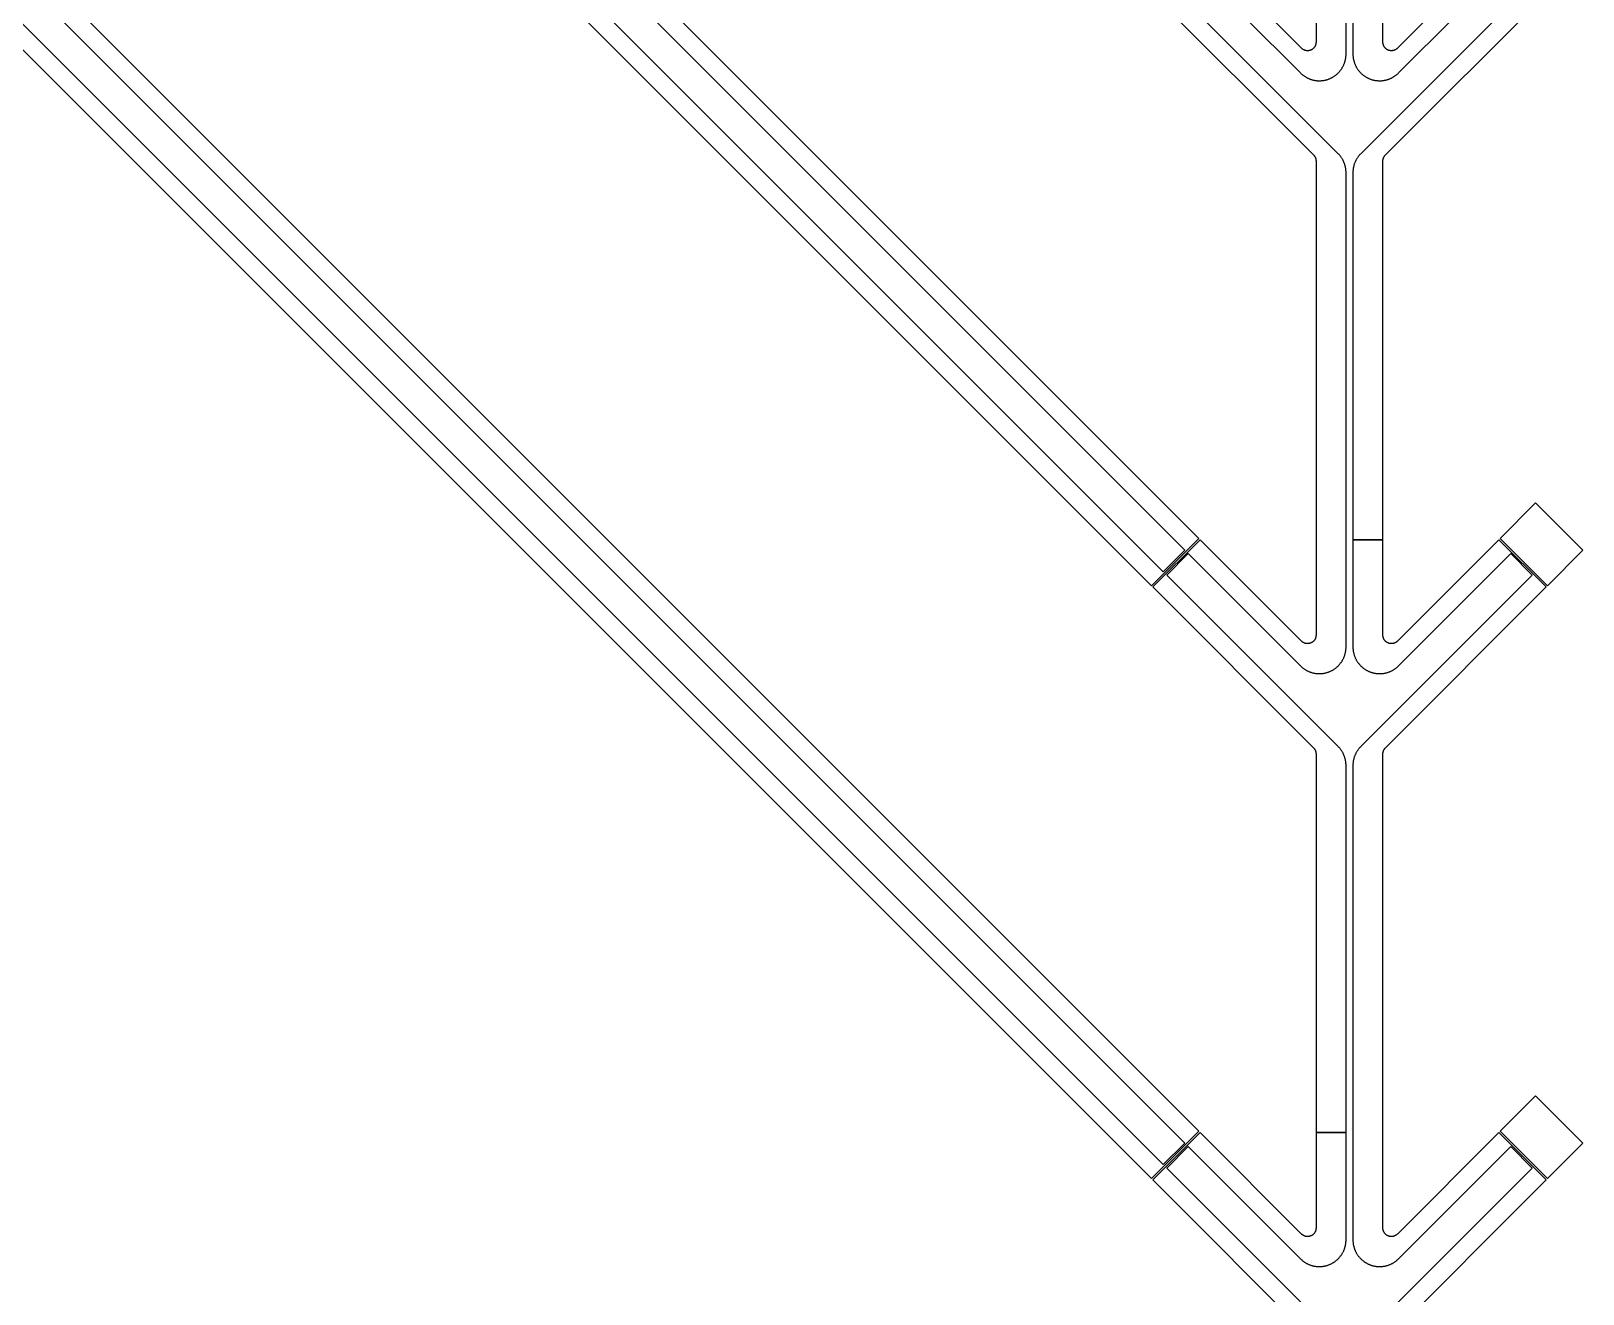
# Model space of a CAD drawing. Extents: x -3500 to 3500, y -3500 to 3500.
# Drawn here: x 1864 to 2789, y -1897 to -1144 of the extents above; entities that cross this region are included whole.
import ezdxf

# ---------------------------------------------------------------- set-up
doc = ezdxf.new("R2010")
doc.units = 0

# ---------------------------------------------------------------- blocks, each defined once
blk = doc.blocks.new('DXF_TOP_Kantele_S18W11')
at = {"layer": 'Feedline'}
for points in [[(-1888.14, 2591.927), (2531.913, -1828.126), (2560.126, -1799.913), (-1859.927, 2620.14), (-1867.634, 2612.433), (2551.783, -1806.984), (2538.984, -1819.783), (-1880.433, 2599.634)], [(-1534.587, 2591.927), (2531.913, -1474.573), (2560.126, -1446.36), (-1506.374, 2620.14), (-1514.081, 2612.433), (2551.783, -1453.431), (2538.984, -1466.23), (-1526.88, 2599.634)], [(2739.874, -1446.36), (2768.087, -1474.573), (2789.229, -1453.431), (2761.016, -1425.218)], [(2739.874, -1799.913), (2768.087, -1828.126), (2789.229, -1806.984), (2761.016, -1778.771)]]:
    blk.add_lwpolyline(points, close=True, dxfattribs=at)
for points in [[(2630.05, -867.694), (2630.05, -1150.538), (2630.046, -1150.74), (2630.034, -1150.941), (2630.014, -1151.141), (2629.985, -1151.343), (2629.95, -1151.54), (2629.906, -1151.737), (2629.854, -1151.931), (2629.794, -1152.124), (2629.727, -1152.317), (2629.652, -1152.504), (2629.568, -1152.69), (2629.481, -1152.866), (2629.384, -1153.044), (2629.281, -1153.217), (2629.17, -1153.385), (2629.054, -1153.55), (2628.93, -1153.709), (2628.801, -1153.863), (2628.664, -1154.012), (2628.523, -1154.156), (2628.375, -1154.294), (2628.223, -1154.426), (2628.065, -1154.551), (2627.903, -1154.67), (2627.735, -1154.783), (2627.562, -1154.89), (2627.388, -1154.988), (2627.209, -1155.079), (2627.025, -1155.164), (2626.839, -1155.242), (2626.649, -1155.311), (2626.457, -1155.373), (2626.264, -1155.427), (2626.068, -1155.474), (2625.87, -1155.512), (2625.669, -1155.544), (2625.47, -1155.566), (2625.266, -1155.581), (2625.067, -1155.587), (2624.866, -1155.586), (2624.664, -1155.577), (2624.464, -1155.56), (2624.26, -1155.533), (2624.06, -1155.499), (2623.867, -1155.459), (2623.671, -1155.41), (2623.478, -1155.353), (2623.287, -1155.288), (2623.098, -1155.216), (2622.913, -1155.137), (2622.731, -1155.05), (2622.552, -1154.955), (2622.375, -1154.851), (2622.208, -1154.746), (2622.042, -1154.631), (2621.881, -1154.51), (2621.726, -1154.382), (2621.574, -1154.249), (2621.429, -1154.109), (2560.905, -1093.584)], [(2532.691, -1121.798), (2628.572, -1217.678), (2628.71, -1217.822), (2628.84, -1217.969), (2628.966, -1218.122), (2629.086, -1218.281), (2629.199, -1218.443), (2629.306, -1218.61), (2629.406, -1218.781), (2629.5, -1218.956), (2629.586, -1219.134), (2629.665, -1219.316), (2629.738, -1219.501), (2629.803, -1219.688), (2629.86, -1219.877), (2629.911, -1220.069), (2629.953, -1220.263), (2629.987, -1220.458), (2630.015, -1220.655), (2630.035, -1220.852), (2630.046, -1221.051), (2630.05, -1221.248), (2630.05, -1504.091), (2630.046, -1504.293), (2630.034, -1504.494), (2630.014, -1504.695), (2629.985, -1504.897), (2629.95, -1505.093), (2629.906, -1505.29), (2629.854, -1505.485), (2629.794, -1505.678), (2629.727, -1505.87), (2629.652, -1506.057), (2629.568, -1506.244), (2629.481, -1506.42), (2629.384, -1506.597), (2629.281, -1506.77), (2629.17, -1506.938), (2629.054, -1507.103), (2628.93, -1507.262), (2628.801, -1507.417), (2628.664, -1507.565), (2628.523, -1507.71), (2628.375, -1507.847), (2628.223, -1507.979), (2628.065, -1508.105), (2627.903, -1508.224), (2627.735, -1508.336), (2627.562, -1508.443), (2627.388, -1508.541), (2627.209, -1508.633), (2627.025, -1508.718), (2626.839, -1508.795), (2626.649, -1508.864), (2626.457, -1508.926), (2626.264, -1508.98), (2626.068, -1509.027), (2625.87, -1509.066), (2625.664, -1509.097), (2625.47, -1509.12), (2625.266, -1509.134), (2625.067, -1509.141), (2624.866, -1509.139), (2624.664, -1509.13), (2624.464, -1509.113), (2624.26, -1509.087), (2624.06, -1509.053), (2623.867, -1509.013), (2623.671, -1508.963), (2623.478, -1508.907), (2623.287, -1508.842), (2623.098, -1508.769), (2622.913, -1508.69), (2622.731, -1508.603), (2622.552, -1508.508), (2622.379, -1508.408), (2622.208, -1508.3), (2622.042, -1508.184), (2621.881, -1508.063), (2621.726, -1507.936), (2621.574, -1507.802), (2621.429, -1507.663), (2560.905, -1447.138), (2532.691, -1475.351), (2628.572, -1571.231), (2628.71, -1571.375), (2628.84, -1571.523), (2628.966, -1571.675), (2629.086, -1571.834), (2629.199, -1571.996), (2629.306, -1572.163), (2629.406, -1572.335), (2629.5, -1572.509), (2629.586, -1572.688), (2629.665, -1572.87), (2629.738, -1573.054), (2629.803, -1573.242), (2629.86, -1573.431), (2629.911, -1573.623), (2629.953, -1573.816), (2629.987, -1574.012), (2630.015, -1574.208), (2630.035, -1574.406), (2630.046, -1574.605), (2630.05, -1574.801), (2630.05, -1800.691), (2647.95, -1800.691), (2647.95, -1581.802), (2647.946, -1581.454), (2647.935, -1581.105), (2647.916, -1580.752), (2647.889, -1580.411), (2647.855, -1580.065), (2647.813, -1579.721), (2647.765, -1579.376), (2647.708, -1579.033), (2647.644, -1578.691), (2647.572, -1578.35), (2647.492, -1578.011), (2647.406, -1577.672), (2647.312, -1577.337), (2647.21, -1577.003), (2647.104, -1576.675), (2646.984, -1576.338), (2646.865, -1576.021), (2646.736, -1575.698), (2646.599, -1575.378), (2646.456, -1575.061), (2646.305, -1574.747), (2646.148, -1574.437), (2645.984, -1574.13), (2645.813, -1573.827), (2645.636, -1573.528), (2645.452, -1573.232), (2645.262, -1572.941), (2645.065, -1572.654), (2644.863, -1572.371), (2644.654, -1572.092), (2644.439, -1571.818), (2644.219, -1571.549), (2643.991, -1571.285), (2643.759, -1571.027), (2643.522, -1570.773), (2643.278, -1570.523), (2541.035, -1468.28), (2553.833, -1455.481), (2620.721, -1522.369), (2620.976, -1522.618), (2621.234, -1522.86), (2621.498, -1523.096), (2621.768, -1523.327), (2622.043, -1523.551), (2622.326, -1523.773), (2622.606, -1523.982), (2622.899, -1524.19), (2623.188, -1524.386), (2623.486, -1524.579), (2623.788, -1524.764), (2624.099, -1524.946), (2624.403, -1525.116), (2624.717, -1525.282), (2625.034, -1525.44), (2625.355, -1525.591), (2625.684, -1525.737), (2626.006, -1525.872), (2626.336, -1526.001), (2626.669, -1526.124), (2627.005, -1526.239), (2627.342, -1526.346), (2627.682, -1526.446), (2628.025, -1526.538), (2628.368, -1526.622), (2628.714, -1526.699), (2629.062, -1526.769), (2629.411, -1526.83), (2629.762, -1526.883), (2630.114, -1526.929), (2630.466, -1526.967), (2630.82, -1526.997), (2631.174, -1527.02), (2631.529, -1527.034), (2631.881, -1527.041), (2632.236, -1527.04), (2632.595, -1527.03), (2632.945, -1527.013), (2633.299, -1526.988), (2633.652, -1526.955), (2634.004, -1526.915), (2634.355, -1526.867), (2634.705, -1526.81), (2635.053, -1526.746), (2635.401, -1526.674), (2635.746, -1526.595), (2636.09, -1526.508), (2636.432, -1526.413), (2636.771, -1526.311), (2637.108, -1526.201), (2637.443, -1526.084), (2637.775, -1525.959), (2638.104, -1525.827), (2638.43, -1525.688), (2638.753, -1525.542), (2639.072, -1525.387), (2639.388, -1525.227), (2639.701, -1525.059), (2640.009, -1524.885), (2640.314, -1524.703), (2640.614, -1524.515), (2640.915, -1524.317), (2641.202, -1524.119), (2641.494, -1523.907), (2641.772, -1523.697), (2642.049, -1523.477), (2642.323, -1523.251), (2642.591, -1523.018), (2642.853, -1522.779), (2643.11, -1522.535), (2643.361, -1522.286), (2643.608, -1522.031), (2643.848, -1521.77), (2644.082, -1521.503), (2644.31, -1521.232), (2644.533, -1520.956), (2644.749, -1520.676), (2644.959, -1520.39), (2645.163, -1520.1), (2645.359, -1519.805), (2645.55, -1519.506), (2645.734, -1519.203), (2645.91, -1518.896), (2646.081, -1518.584), (2646.243, -1518.269), (2646.4, -1517.95), (2646.548, -1517.63), (2646.69, -1517.305), (2646.825, -1516.976), (2646.952, -1516.645), (2647.072, -1516.312), (2647.183, -1515.975), (2647.289, -1515.637), (2647.386, -1515.296), (2647.475, -1514.953), (2647.557, -1514.608), (2647.632, -1514.261), (2647.699, -1513.913), (2647.758, -1513.563), (2647.808, -1513.212), (2647.851, -1512.86), (2647.887, -1512.508), (2647.914, -1512.154), (2647.934, -1511.8), (2647.946, -1511.446), (2647.95, -1511.091), (2647.95, -1228.249), (2647.946, -1227.901), (2647.935, -1227.552), (2647.916, -1227.199), (2647.889, -1226.858), (2647.855, -1226.512), (2647.813, -1226.167), (2647.765, -1225.823), (2647.708, -1225.479), (2647.644, -1225.137), (2647.572, -1224.797), (2647.492, -1224.458), (2647.406, -1224.118), (2647.312, -1223.783), (2647.21, -1223.449), (2647.101, -1223.116), (2646.984, -1222.784), (2646.865, -1222.468), (2646.736, -1222.145), (2646.599, -1221.825), (2646.456, -1221.508), (2646.305, -1221.194), (2646.148, -1220.884), (2645.984, -1220.577), (2645.813, -1220.274), (2645.636, -1219.974), (2645.452, -1219.679), (2645.262, -1219.387), (2645.065, -1219.1), (2644.863, -1218.818), (2644.654, -1218.538), (2644.439, -1218.265), (2644.219, -1217.996), (2643.991, -1217.732), (2643.759, -1217.473), (2643.522, -1217.219), (2643.278, -1216.97), (2541.035, -1114.727)], [(2553.833, -1101.928), (2620.721, -1168.816), (2620.976, -1169.064), (2621.234, -1169.306), (2621.498, -1169.542), (2621.768, -1169.774), (2622.043, -1169.998), (2622.326, -1170.22), (2622.606, -1170.428), (2622.899, -1170.636), (2623.188, -1170.832), (2623.486, -1171.025), (2623.788, -1171.211), (2624.099, -1171.393), (2624.403, -1171.562), (2624.717, -1171.728), (2625.034, -1171.886), (2625.355, -1172.038), (2625.684, -1172.184), (2626.006, -1172.319), (2626.336, -1172.448), (2626.669, -1172.571), (2627.005, -1172.686), (2627.342, -1172.792), (2627.682, -1172.892), (2628.025, -1172.985), (2628.368, -1173.069), (2628.714, -1173.146), (2629.062, -1173.215), (2629.411, -1173.277), (2629.762, -1173.33), (2630.114, -1173.376), (2630.466, -1173.414), (2630.82, -1173.444), (2631.174, -1173.466), (2631.529, -1173.481), (2631.881, -1173.487), (2632.236, -1173.486), (2632.595, -1173.477), (2632.945, -1173.46), (2633.299, -1173.435), (2633.652, -1173.402), (2634.004, -1173.361), (2634.355, -1173.314), (2634.705, -1173.257), (2635.053, -1173.193), (2635.401, -1173.121), (2635.746, -1173.041), (2636.09, -1172.955), (2636.432, -1172.86), (2636.771, -1172.757), (2637.108, -1172.648), (2637.443, -1172.53), (2637.775, -1172.405), (2638.104, -1172.274), (2638.43, -1172.134), (2638.753, -1171.988), (2639.072, -1171.834), (2639.388, -1171.674), (2639.701, -1171.506), (2640.009, -1171.331), (2640.314, -1171.149), (2640.614, -1170.962), (2640.915, -1170.763), (2641.202, -1170.565), (2641.494, -1170.354), (2641.772, -1170.143), (2642.049, -1169.923), (2642.323, -1169.697), (2642.591, -1169.465), (2642.853, -1169.226), (2643.11, -1168.982), (2643.361, -1168.732), (2643.608, -1168.477), (2643.848, -1168.217), (2644.082, -1167.95), (2644.31, -1167.679), (2644.533, -1167.403), (2644.749, -1167.122), (2644.959, -1166.837), (2645.163, -1166.546), (2645.359, -1166.252), (2645.55, -1165.953), (2645.734, -1165.649), (2645.91, -1165.342), (2646.081, -1165.031), (2646.243, -1164.715), (2646.4, -1164.397), (2646.548, -1164.076), (2646.69, -1163.751), (2646.825, -1163.423), (2646.952, -1163.092), (2647.072, -1162.758), (2647.183, -1162.422), (2647.289, -1162.083), (2647.386, -1161.742), (2647.475, -1161.399), (2647.557, -1161.054), (2647.632, -1160.707), (2647.699, -1160.359), (2647.758, -1160.009), (2647.808, -1159.658), (2647.851, -1159.306), (2647.887, -1158.955), (2647.914, -1158.601), (2647.934, -1158.247), (2647.946, -1157.893), (2647.95, -1157.538), (2647.95, -874.695)], [(2739.095, -1093.584), (2678.57, -1154.11), (2678.426, -1154.249), (2678.274, -1154.382), (2678.119, -1154.51), (2677.957, -1154.632), (2677.792, -1154.746), (2677.621, -1154.854), (2677.447, -1154.956), (2677.268, -1155.05), (2677.087, -1155.137), (2676.902, -1155.216), (2676.713, -1155.288), (2676.522, -1155.353), (2676.329, -1155.41), (2676.133, -1155.459), (2675.935, -1155.5), (2675.737, -1155.533), (2675.536, -1155.56), (2675.333, -1155.577), (2675.133, -1155.586), (2674.932, -1155.587), (2674.731, -1155.581), (2674.53, -1155.566), (2674.329, -1155.544), (2674.13, -1155.512), (2673.932, -1155.474), (2673.736, -1155.427), (2673.542, -1155.373), (2673.351, -1155.311), (2673.161, -1155.242), (2672.975, -1155.164), (2672.791, -1155.079), (2672.612, -1154.988), (2672.437, -1154.889), (2672.265, -1154.783), (2672.097, -1154.67), (2671.935, -1154.551), (2671.777, -1154.425), (2671.625, -1154.294), (2671.477, -1154.156), (2671.336, -1154.012), (2671.198, -1153.861), (2671.07, -1153.709), (2670.946, -1153.55), (2670.83, -1153.385), (2670.719, -1153.217), (2670.616, -1153.044), (2670.519, -1152.866), (2670.43, -1152.685), (2670.347, -1152.502), (2670.272, -1152.315), (2670.205, -1152.124), (2670.146, -1151.931), (2670.094, -1151.737), (2670.05, -1151.54), (2670.015, -1151.341), (2669.986, -1151.141), (2669.966, -1150.941), (2669.954, -1150.74), (2669.95, -1150.538), (2669.95, -867.694)], [(2652.05, -874.695), (2652.05, -1157.538), (2652.054, -1157.893), (2652.066, -1158.247), (2652.086, -1158.601), (2652.113, -1158.955), (2652.149, -1159.306), (2652.192, -1159.658), (2652.242, -1160.009), (2652.301, -1160.359), (2652.368, -1160.707), (2652.443, -1161.054), (2652.525, -1161.399), (2652.614, -1161.742), (2652.711, -1162.083), (2652.817, -1162.422), (2652.928, -1162.758), (2653.048, -1163.092), (2653.175, -1163.423), (2653.31, -1163.751), (2653.452, -1164.076), (2653.6, -1164.397), (2653.757, -1164.715), (2653.92, -1165.033), (2654.09, -1165.342), (2654.266, -1165.649), (2654.45, -1165.953), (2654.641, -1166.252), (2654.837, -1166.546), (2655.041, -1166.837), (2655.251, -1167.122), (2655.472, -1167.408), (2655.69, -1167.679), (2655.918, -1167.95), (2656.152, -1168.217), (2656.392, -1168.477), (2656.639, -1168.732), (2656.89, -1168.982), (2657.147, -1169.226), (2657.409, -1169.465), (2657.677, -1169.697), (2657.951, -1169.923), (2658.228, -1170.143), (2658.511, -1170.358), (2658.798, -1170.565), (2659.09, -1170.767), (2659.386, -1170.962), (2659.686, -1171.149), (2659.995, -1171.333), (2660.299, -1171.506), (2660.612, -1171.674), (2660.928, -1171.834), (2661.247, -1171.988), (2661.574, -1172.136), (2661.896, -1172.274), (2662.225, -1172.405), (2662.557, -1172.53), (2662.892, -1172.648), (2663.229, -1172.757), (2663.57, -1172.86), (2663.91, -1172.955), (2664.254, -1173.041), (2664.599, -1173.121), (2664.947, -1173.193), (2665.296, -1173.257), (2665.645, -1173.314), (2665.996, -1173.361), (2666.348, -1173.402), (2666.701, -1173.435), (2667.059, -1173.46), (2667.409, -1173.477), (2667.764, -1173.486), (2668.119, -1173.487), (2668.473, -1173.481), (2668.826, -1173.466), (2669.18, -1173.444), (2669.534, -1173.414), (2669.886, -1173.376), (2670.238, -1173.33), (2670.594, -1173.276), (2670.938, -1173.215), (2671.291, -1173.145), (2671.632, -1173.069), (2671.976, -1172.985), (2672.319, -1172.892), (2672.658, -1172.792), (2672.996, -1172.685), (2673.331, -1172.571), (2673.664, -1172.448), (2673.994, -1172.319), (2674.329, -1172.178), (2674.645, -1172.038), (2674.966, -1171.886), (2675.283, -1171.727), (2675.597, -1171.562), (2675.906, -1171.391), (2676.212, -1171.211), (2676.522, -1171.02), (2676.812, -1170.832), (2677.105, -1170.633), (2677.395, -1170.428), (2677.679, -1170.216), (2677.958, -1169.998), (2678.232, -1169.774), (2678.503, -1169.541), (2678.766, -1169.306), (2679.024, -1169.064), (2679.279, -1168.816), (2746.167, -1101.928)], [(2758.965, -1114.727), (2656.722, -1216.97), (2656.478, -1217.219), (2656.241, -1217.473), (2656.009, -1217.732), (2655.781, -1217.996), (2655.561, -1218.265), (2655.346, -1218.538), (2655.137, -1218.818), (2654.935, -1219.1), (2654.738, -1219.387), (2654.548, -1219.679), (2654.364, -1219.974), (2654.182, -1220.283), (2654.016, -1220.577), (2653.852, -1220.884), (2653.695, -1221.194), (2653.544, -1221.508), (2653.401, -1221.825), (2653.264, -1222.145), (2653.135, -1222.468), (2653.012, -1222.793), (2652.896, -1223.122), (2652.788, -1223.455), (2652.686, -1223.789), (2652.592, -1224.124), (2652.506, -1224.466), (2652.427, -1224.802), (2652.355, -1225.142), (2652.291, -1225.485), (2652.234, -1225.83), (2652.186, -1226.175), (2652.145, -1226.512), (2652.111, -1226.858), (2652.084, -1227.205), (2652.065, -1227.553), (2652.054, -1227.901), (2652.05, -1228.249), (2652.05, -1447.138), (2669.95, -1447.138), (2669.95, -1221.248), (2669.954, -1221.05), (2669.965, -1220.852), (2669.985, -1220.655), (2670.013, -1220.458), (2670.047, -1220.263), (2670.089, -1220.069), (2670.14, -1219.877), (2670.197, -1219.688), (2670.262, -1219.501), (2670.335, -1219.316), (2670.414, -1219.134), (2670.501, -1218.956), (2670.594, -1218.781), (2670.694, -1218.61), (2670.801, -1218.443), (2670.915, -1218.281), (2671.034, -1218.122), (2671.16, -1217.968), (2671.291, -1217.821), (2671.428, -1217.678), (2767.309, -1121.798)], [(2671.428, -1924.785), (2767.309, -1828.905), (2739.095, -1800.691), (2678.57, -1861.217), (2678.426, -1861.356), (2678.274, -1861.489), (2678.119, -1861.616), (2677.957, -1861.739), (2677.792, -1861.853), (2677.621, -1861.961), (2677.447, -1862.062), (2677.268, -1862.157), (2677.087, -1862.244), (2676.902, -1862.323), (2676.713, -1862.395), (2676.522, -1862.46), (2676.329, -1862.517), (2676.133, -1862.566), (2675.935, -1862.607), (2675.737, -1862.64), (2675.536, -1862.666), (2675.333, -1862.684), (2675.133, -1862.693), (2674.932, -1862.694), (2674.731, -1862.688), (2674.53, -1862.673), (2674.329, -1862.65), (2674.13, -1862.619), (2673.932, -1862.581), (2673.736, -1862.534), (2673.542, -1862.48), (2673.351, -1862.417), (2673.161, -1862.348), (2672.975, -1862.271), (2672.791, -1862.186), (2672.612, -1862.094), (2672.437, -1861.995), (2672.265, -1861.89), (2672.097, -1861.777), (2671.935, -1861.658), (2671.777, -1861.532), (2671.625, -1861.4), (2671.477, -1861.263), (2671.336, -1861.119), (2671.198, -1860.968), (2671.07, -1860.815), (2670.946, -1860.656), (2670.83, -1860.492), (2670.719, -1860.324), (2670.616, -1860.15), (2670.519, -1859.973), (2670.43, -1859.792), (2670.347, -1859.609), (2670.272, -1859.421), (2670.205, -1859.231), (2670.146, -1859.038), (2670.094, -1858.843), (2670.05, -1858.646), (2670.015, -1858.448), (2669.986, -1858.248), (2669.966, -1858.048), (2669.954, -1857.846), (2669.95, -1857.646), (2669.95, -1574.801), (2669.954, -1574.604), (2669.965, -1574.406), (2669.985, -1574.208), (2670.013, -1574.012), (2670.047, -1573.816), (2670.089, -1573.623), (2670.14, -1573.431), (2670.197, -1573.242), (2670.262, -1573.054), (2670.335, -1572.87), (2670.414, -1572.688), (2670.501, -1572.509), (2670.594, -1572.335), (2670.694, -1572.163), (2670.801, -1571.996), (2670.915, -1571.834), (2671.034, -1571.675), (2671.16, -1571.522), (2671.291, -1571.374), (2671.428, -1571.231), (2767.309, -1475.351), (2739.095, -1447.138), (2678.57, -1507.664), (2678.426, -1507.802), (2678.274, -1507.936), (2678.119, -1508.063), (2677.957, -1508.185), (2677.792, -1508.3), (2677.621, -1508.408), (2677.447, -1508.509), (2677.268, -1508.603), (2677.087, -1508.69), (2676.902, -1508.769), (2676.713, -1508.842), (2676.522, -1508.907), (2676.329, -1508.963), (2676.133, -1509.013), (2675.935, -1509.054), (2675.737, -1509.087), (2675.536, -1509.113), (2675.333, -1509.13), (2675.133, -1509.139), (2674.932, -1509.141), (2674.731, -1509.134), (2674.53, -1509.12), (2674.329, -1509.097), (2674.13, -1509.066), (2673.932, -1509.027), (2673.736, -1508.98), (2673.542, -1508.926), (2673.351, -1508.864), (2673.161, -1508.795), (2672.975, -1508.718), (2672.791, -1508.633), (2672.612, -1508.541), (2672.437, -1508.442), (2672.265, -1508.336), (2672.097, -1508.224), (2671.935, -1508.105), (2671.777, -1507.978), (2671.625, -1507.847), (2671.477, -1507.71), (2671.336, -1507.565), (2671.198, -1507.415), (2671.07, -1507.262), (2670.946, -1507.103), (2670.83, -1506.938), (2670.719, -1506.77), (2670.616, -1506.597), (2670.519, -1506.42), (2670.43, -1506.239), (2670.347, -1506.055), (2670.272, -1505.868), (2670.205, -1505.678), (2670.146, -1505.485), (2670.094, -1505.29), (2670.05, -1505.093), (2670.015, -1504.895), (2669.986, -1504.695), (2669.966, -1504.494), (2669.954, -1504.293), (2669.95, -1504.091), (2669.95, -1447.138), (2652.05, -1447.138), (2652.05, -1511.091), (2652.054, -1511.446), (2652.066, -1511.8), (2652.086, -1512.154), (2652.113, -1512.508), (2652.149, -1512.86), (2652.192, -1513.212), (2652.242, -1513.563), (2652.301, -1513.913), (2652.368, -1514.261), (2652.443, -1514.608), (2652.525, -1514.953), (2652.614, -1515.296), (2652.711, -1515.637), (2652.817, -1515.975), (2652.928, -1516.312), (2653.048, -1516.645), (2653.175, -1516.976), (2653.31, -1517.305), (2653.452, -1517.63), (2653.6, -1517.95), (2653.757, -1518.269), (2653.92, -1518.586), (2654.09, -1518.896), (2654.266, -1519.203), (2654.45, -1519.506), (2654.641, -1519.805), (2654.837, -1520.1), (2655.041, -1520.39), (2655.251, -1520.676), (2655.472, -1520.961), (2655.69, -1521.232), (2655.918, -1521.503), (2656.152, -1521.77), (2656.392, -1522.031), (2656.639, -1522.286), (2656.89, -1522.535), (2657.147, -1522.779), (2657.409, -1523.018), (2657.677, -1523.251), (2657.951, -1523.477), (2658.228, -1523.697), (2658.511, -1523.911), (2658.798, -1524.119), (2659.09, -1524.321), (2659.386, -1524.515), (2659.686, -1524.703), (2659.995, -1524.887), (2660.299, -1525.059), (2660.612, -1525.227), (2660.928, -1525.387), (2661.247, -1525.542), (2661.574, -1525.69), (2661.896, -1525.827), (2662.225, -1525.959), (2662.557, -1526.084), (2662.892, -1526.201), (2663.229, -1526.311), (2663.57, -1526.413), (2663.91, -1526.508), (2664.254, -1526.595), (2664.599, -1526.674), (2664.947, -1526.746), (2665.296, -1526.81), (2665.645, -1526.867), (2665.996, -1526.915), (2666.348, -1526.955), (2666.701, -1526.988), (2667.059, -1527.013), (2667.409, -1527.03), (2667.764, -1527.04), (2668.119, -1527.041), (2668.473, -1527.034), (2668.826, -1527.02), (2669.18, -1526.997), (2669.534, -1526.967), (2669.886, -1526.929), (2670.238, -1526.883), (2670.594, -1526.829), (2670.938, -1526.769), (2671.291, -1526.698), (2671.632, -1526.622), (2671.976, -1526.538), (2672.319, -1526.446), (2672.658, -1526.346), (2672.996, -1526.238), (2673.331, -1526.124), (2673.664, -1526.001), (2673.994, -1525.872), (2674.329, -1525.731), (2674.645, -1525.591), (2674.966, -1525.44), (2675.283, -1525.281), (2675.597, -1525.116), (2675.906, -1524.944), (2676.212, -1524.764), (2676.522, -1524.574), (2676.812, -1524.386), (2677.105, -1524.187), (2677.395, -1523.982), (2677.679, -1523.769), (2677.958, -1523.551), (2678.232, -1523.327), (2678.503, -1523.095), (2678.766, -1522.86), (2679.024, -1522.618), (2679.279, -1522.369), (2746.167, -1455.481), (2758.965, -1468.28), (2656.722, -1570.523), (2656.478, -1570.773), (2656.241, -1571.027), (2656.009, -1571.285), (2655.781, -1571.549), (2655.561, -1571.818), (2655.346, -1572.092), (2655.137, -1572.371), (2654.935, -1572.654), (2654.738, -1572.941), (2654.548, -1573.232), (2654.364, -1573.528), (2654.187, -1573.827), (2654.016, -1574.13), (2653.852, -1574.437), (2653.695, -1574.747), (2653.544, -1575.061), (2653.401, -1575.378), (2653.264, -1575.698), (2653.135, -1576.021), (2653.012, -1576.347), (2652.896, -1576.675), (2652.788, -1577.009), (2652.686, -1577.343), (2652.592, -1577.678), (2652.506, -1578.019), (2652.427, -1578.355), (2652.355, -1578.696), (2652.291, -1579.039), (2652.234, -1579.383), (2652.186, -1579.729), (2652.145, -1580.065), (2652.111, -1580.411), (2652.084, -1580.758), (2652.065, -1581.106), (2652.054, -1581.454), (2652.05, -1581.802), (2652.05, -1864.645), (2652.054, -1864.999), (2652.066, -1865.354), (2652.086, -1865.708), (2652.113, -1866.061), (2652.149, -1866.413), (2652.192, -1866.765), (2652.242, -1867.116), (2652.301, -1867.466), (2652.368, -1867.814), (2652.443, -1868.161), (2652.525, -1868.506), (2652.614, -1868.849), (2652.711, -1869.19), (2652.817, -1869.529), (2652.928, -1869.865), (2653.048, -1870.199), (2653.175, -1870.53), (2653.31, -1870.858), (2653.452, -1871.183), (2653.6, -1871.504), (2653.757, -1871.822), (2653.92, -1872.14), (2654.09, -1872.449), (2654.266, -1872.756), (2654.45, -1873.059), (2654.641, -1873.358), (2654.837, -1873.653), (2655.041, -1873.943), (2655.251, -1874.229), (2655.472, -1874.515), (2655.69, -1874.786), (2655.918, -1875.057), (2656.152, -1875.324), (2656.392, -1875.584), (2656.639, -1875.839), (2656.89, -1876.089), (2657.147, -1876.333), (2657.409, -1876.572), (2657.677, -1876.804), (2657.951, -1877.03), (2658.228, -1877.25), (2658.511, -1877.465), (2658.798, -1877.672), (2659.09, -1877.874), (2659.386, -1878.069), (2659.686, -1878.256), (2659.995, -1878.44), (2660.299, -1878.612), (2660.612, -1878.781), (2660.928, -1878.941), (2661.247, -1879.095), (2661.574, -1879.243), (2661.896, -1879.381), (2662.225, -1879.512), (2662.557, -1879.637), (2662.892, -1879.755), (2663.229, -1879.864), (2663.57, -1879.967), (2663.91, -1880.062), (2664.254, -1880.148), (2664.599, -1880.228), (2664.947, -1880.3), (2665.296, -1880.364), (2665.645, -1880.42), (2665.996, -1880.468), (2666.348, -1880.509), (2666.701, -1880.542), (2667.059, -1880.567), (2667.409, -1880.584), (2667.764, -1880.593), (2668.119, -1880.594), (2668.473, -1880.588), (2668.826, -1880.573), (2669.18, -1880.551), (2669.534, -1880.52), (2669.886, -1880.482), (2670.245, -1880.435), (2670.594, -1880.383), (2670.938, -1880.322), (2671.291, -1880.252), (2671.632, -1880.175), (2671.976, -1880.092), (2672.319, -1879.999), (2672.658, -1879.899), (2672.996, -1879.791), (2673.331, -1879.677), (2673.664, -1879.555), (2673.994, -1879.426), (2674.329, -1879.284), (2674.645, -1879.145), (2674.966, -1878.993), (2675.283, -1878.834), (2675.597, -1878.669), (2675.906, -1878.497), (2676.212, -1878.318), (2676.522, -1878.127), (2676.812, -1877.939), (2677.105, -1877.74), (2677.395, -1877.535), (2677.679, -1877.322), (2677.958, -1877.104), (2678.232, -1876.88), (2678.503, -1876.648), (2678.766, -1876.413), (2679.024, -1876.171), (2679.279, -1875.922), (2746.167, -1809.035), (2758.965, -1821.833), (2656.722, -1924.077)], [(2643.278, -1924.077), (2541.035, -1821.833), (2553.833, -1809.035), (2620.721, -1875.922), (2620.976, -1876.171), (2621.234, -1876.413), (2621.498, -1876.649), (2621.768, -1876.88), (2622.043, -1877.104), (2622.326, -1877.326), (2622.606, -1877.535), (2622.899, -1877.743), (2623.188, -1877.939), (2623.486, -1878.132), (2623.788, -1878.318), (2624.099, -1878.499), (2624.403, -1878.669), (2624.717, -1878.835), (2625.034, -1878.993), (2625.355, -1879.145), (2625.684, -1879.29), (2626.006, -1879.426), (2626.336, -1879.555), (2626.669, -1879.677), (2627.005, -1879.792), (2627.342, -1879.899), (2627.682, -1879.999), (2628.025, -1880.092), (2628.375, -1880.177), (2628.714, -1880.253), (2629.062, -1880.322), (2629.411, -1880.384), (2629.762, -1880.436), (2630.114, -1880.482), (2630.466, -1880.52), (2630.82, -1880.551), (2631.174, -1880.573), (2631.529, -1880.588), (2631.881, -1880.594), (2632.236, -1880.593), (2632.595, -1880.584), (2632.945, -1880.567), (2633.299, -1880.542), (2633.652, -1880.509), (2634.004, -1880.468), (2634.355, -1880.42), (2634.705, -1880.364), (2635.053, -1880.3), (2635.401, -1880.228), (2635.746, -1880.148), (2636.09, -1880.062), (2636.432, -1879.967), (2636.771, -1879.864), (2637.108, -1879.755), (2637.443, -1879.637), (2637.775, -1879.512), (2638.104, -1879.381), (2638.43, -1879.241), (2638.753, -1879.095), (2639.072, -1878.941), (2639.388, -1878.781), (2639.701, -1878.612), (2640.009, -1878.438), (2640.314, -1878.256), (2640.614, -1878.069), (2640.915, -1877.87), (2641.202, -1877.672), (2641.494, -1877.461), (2641.772, -1877.25), (2642.049, -1877.03), (2642.323, -1876.804), (2642.591, -1876.572), (2642.853, -1876.333), (2643.11, -1876.089), (2643.361, -1875.839), (2643.608, -1875.584), (2643.848, -1875.324), (2644.082, -1875.057), (2644.31, -1874.786), (2644.533, -1874.51), (2644.749, -1874.229), (2644.959, -1873.943), (2645.163, -1873.653), (2645.359, -1873.358), (2645.55, -1873.059), (2645.734, -1872.756), (2645.91, -1872.449), (2646.081, -1872.138), (2646.243, -1871.822), (2646.4, -1871.504), (2646.548, -1871.183), (2646.69, -1870.858), (2646.825, -1870.53), (2646.952, -1870.199), (2647.072, -1869.865), (2647.183, -1869.529), (2647.289, -1869.19), (2647.386, -1868.849), (2647.475, -1868.506), (2647.557, -1868.161), (2647.632, -1867.814), (2647.699, -1867.466), (2647.758, -1867.116), (2647.808, -1866.765), (2647.851, -1866.413), (2647.887, -1866.061), (2647.914, -1865.708), (2647.934, -1865.354), (2647.946, -1864.999), (2647.95, -1864.645), (2647.95, -1800.691), (2630.05, -1800.691), (2630.05, -1857.646), (2630.046, -1857.846), (2630.034, -1858.048), (2630.014, -1858.248), (2629.985, -1858.45), (2629.95, -1858.646), (2629.906, -1858.843), (2629.854, -1859.038), (2629.794, -1859.231), (2629.727, -1859.423), (2629.652, -1859.611), (2629.568, -1859.797), (2629.481, -1859.973), (2629.384, -1860.15), (2629.281, -1860.324), (2629.17, -1860.492), (2629.054, -1860.656), (2628.93, -1860.815), (2628.801, -1860.97), (2628.664, -1861.119), (2628.523, -1861.263), (2628.375, -1861.4), (2628.223, -1861.533), (2628.065, -1861.658), (2627.903, -1861.777), (2627.735, -1861.89), (2627.562, -1861.996), (2627.388, -1862.094), (2627.209, -1862.186), (2627.025, -1862.271), (2626.839, -1862.348), (2626.649, -1862.417), (2626.457, -1862.48), (2626.264, -1862.534), (2626.068, -1862.581), (2625.87, -1862.619), (2625.664, -1862.65), (2625.47, -1862.673), (2625.266, -1862.688), (2625.067, -1862.694), (2624.866, -1862.693), (2624.664, -1862.684), (2624.464, -1862.666), (2624.26, -1862.64), (2624.06, -1862.606), (2623.867, -1862.566), (2623.671, -1862.517), (2623.478, -1862.46), (2623.287, -1862.395), (2623.098, -1862.323), (2622.913, -1862.244), (2622.731, -1862.157), (2622.552, -1862.061), (2622.379, -1861.961), (2622.208, -1861.853), (2622.042, -1861.738), (2621.881, -1861.616), (2621.726, -1861.489), (2621.574, -1861.356), (2621.429, -1861.216), (2560.905, -1800.691), (2532.691, -1828.905), (2628.572, -1924.785)]]:
    blk.add_lwpolyline(points, dxfattribs=at)
blk = doc.blocks.new('BEAMER_TopCell')
blk.add_blockref('DXF_TOP_Kantele_S18W11', (0, 0))

msp = doc.modelspace()

# ---------------------------------------------------------------- block references
msp.add_blockref('BEAMER_TopCell', (0, 0))

doc.saveas('drawing.dxf')
